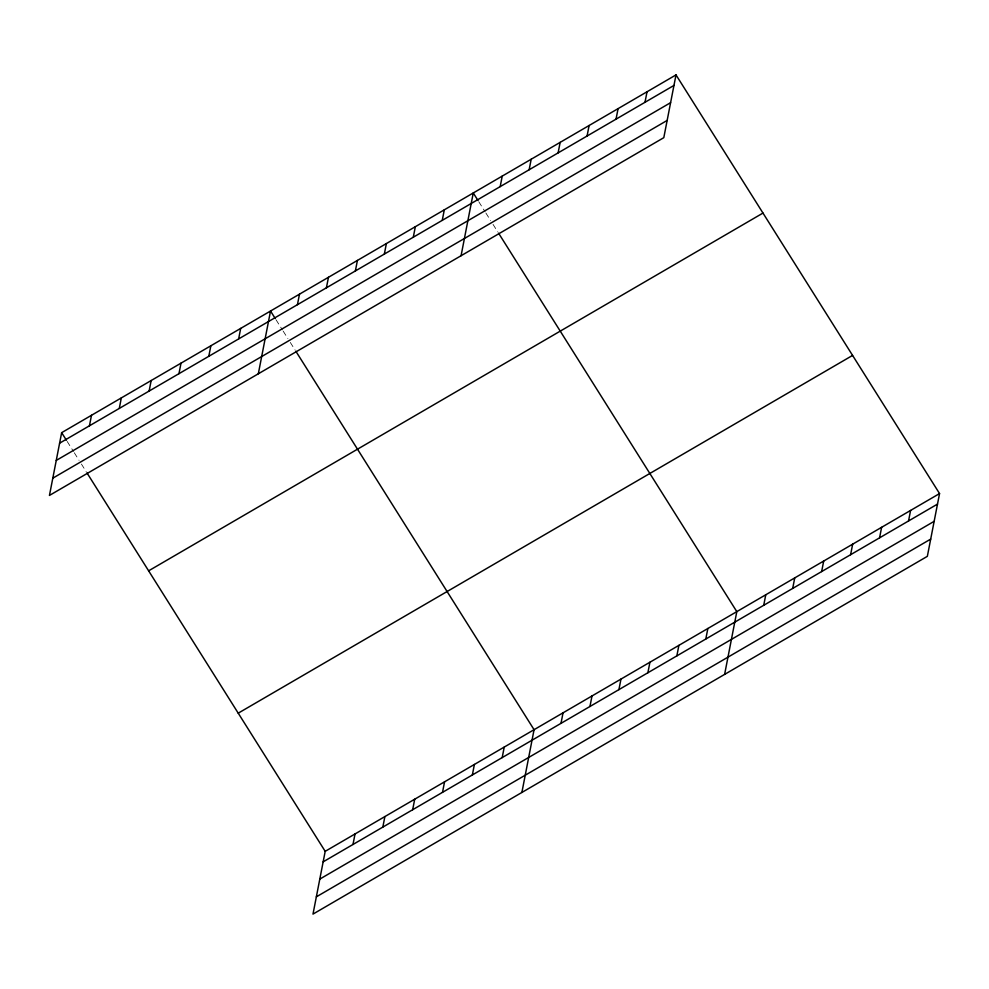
<?xml version="1.0" encoding="UTF-8"?>
<svg xmlns="http://www.w3.org/2000/svg" width="989" height="989" viewBox="0 0 989 989"><rect width="100%" height="100%" fill="white"/><g stroke="black" fill="none" stroke-linecap="round" stroke-linejoin="round"><path stroke-width="0.74" stroke-dasharray="4.95 3.71" d="M478.8 201.756L485.129 211.807M485.92 213.068L490.655 220.596M493.029 224.367L497.776 231.908M276.067 319.818L282.384 329.869M283.175 331.117L287.923 338.658M290.296 342.429L295.043 349.958M67.19 441.453L73.507 451.503M74.299 452.764L79.046 460.293M81.419 464.064L86.154 471.592"/><path stroke-width="1.48" d="M61.652 432.663L49.45 495.427L663.804 137.669L676.006 74.904L61.652 432.663L66.399 440.204M89.443 425.814L91.495 415.281M119.286 408.432L121.326 397.912M149.129 391.063L151.169 380.53M178.96 373.681L181.012 363.161M208.803 356.3L210.855 345.779M238.646 338.93L240.686 328.397M258.327 373.793L270.529 311.028L275.276 318.557M297.442 304.686L299.494 294.166M326.407 287.824L328.459 277.291M355.372 270.961L357.412 260.428M384.338 254.086L386.378 243.566M413.291 237.224L415.343 226.704M442.256 220.362L444.308 209.829M86.945 472.853L325.196 851.331L312.994 914.096L927.348 556.337L939.55 493.573L676.006 74.904M461.072 255.731L473.261 192.966L478.008 200.507M352.986 844.482L355.039 833.95M500.187 186.624L502.227 176.104M382.83 827.101L384.882 816.58M529.14 169.762L531.192 159.229M412.673 809.731L414.712 799.199M558.105 152.899L560.157 142.367M442.516 792.35L444.556 781.829M587.07 136.025L589.11 125.504M472.346 774.98L474.399 764.448M616.036 119.162L618.076 108.642M502.189 757.599L504.242 747.066M644.989 102.3L647.041 91.767M521.883 792.461L534.072 729.697L295.835 351.219M560.998 723.355L563.038 712.834M589.951 706.492L592.003 695.959M618.916 689.63L620.968 679.097M647.882 672.755L649.921 662.234M676.847 655.892L678.887 645.372M705.8 639.03L707.852 628.497M724.616 674.399L736.817 611.635L498.567 233.157M763.731 605.293L765.77 594.772M792.696 588.43L794.736 577.91M821.649 571.568L823.701 561.035M850.614 554.705L852.666 544.173M879.58 537.831L881.619 527.31M908.545 520.968L910.585 510.448M59.6 443.183L673.954 85.437M56.249 460.429L670.604 102.671M52.8 478.182L667.155 120.435M148.622 570.826L762.976 213.068M238.225 713.168L852.58 355.41M325.196 851.331L939.55 493.573M323.156 861.852L937.498 504.106M319.806 879.097L934.148 521.339M316.344 896.85L930.698 539.104"/></g></svg>
